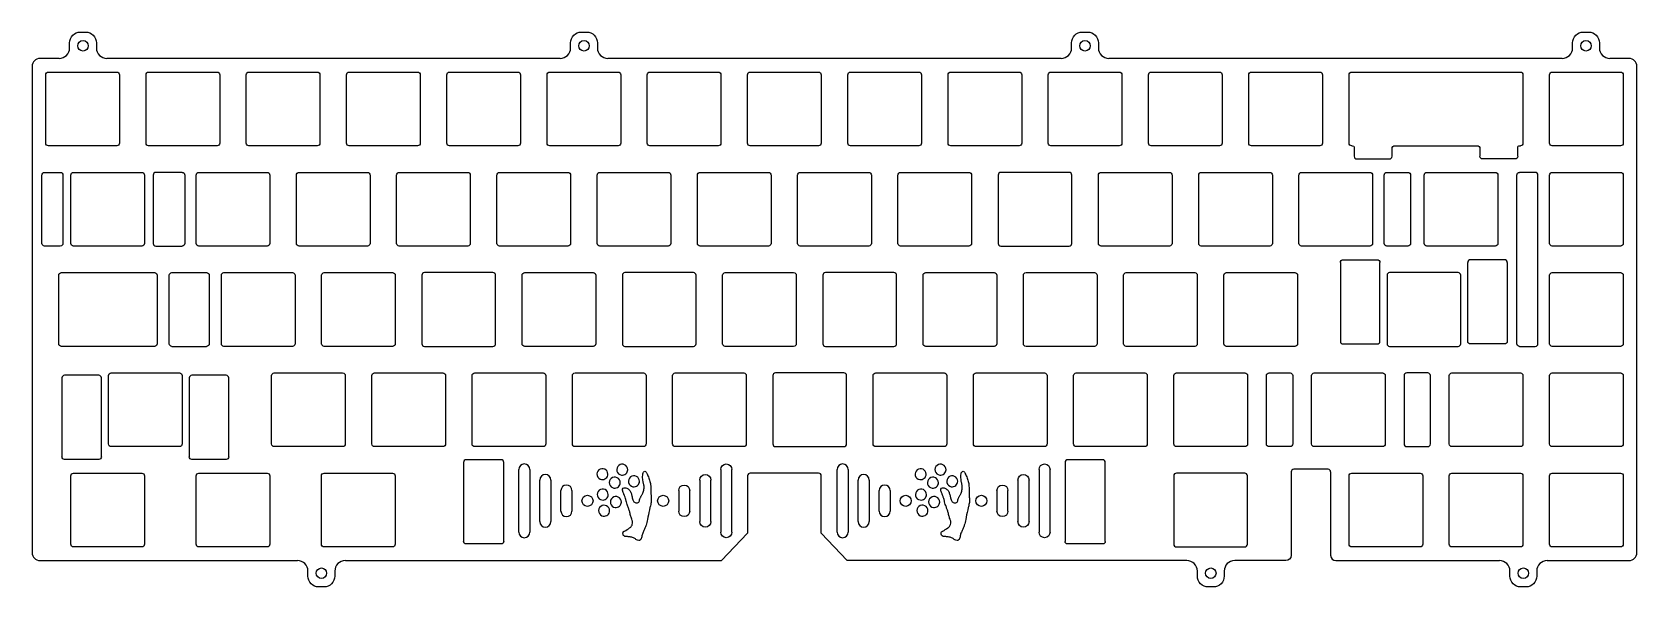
# Model space of a CAD drawing. Extents: x 698 to 1002, y -203 to -97.
import ezdxf

# ---------------------------------------------------------------- set-up
doc = ezdxf.new("R2010")
doc.units = 0
doc.header["$MEASUREMENT"] = 0
doc.layers.get('0').update_dxf_attribs({"linetype": 'CONTINUOUS'})

msp = doc.modelspace()

# ---------------------------------------------------------------- linework, layer by layer
for points in [[(704.65, -99.35, -0.414241), (706.7, -97.3)], [(707.7, -97.3, -0.414241), (709.75, -99.35)], [(799.85, -99.35, -0.414217), (801.9, -97.3)], [(802.9, -97.3, -0.414212), (804.95, -99.35)], [(895.05, -99.35, -0.414212), (897.1, -97.3)], [(898.1, -97.3, -0.414203), (900.15, -99.35)], [(990.25, -99.35, -0.414241), (992.3, -97.3)], [(993.3, -97.3, -0.414241), (995.35, -99.35)], [(702.65, -102.3, 0.4142), (704.65, -100.3)], [(709.75, -100.3, 0.4142), (711.75, -102.3)], [(797.85, -102.3, 0.4142), (799.85, -100.3)], [(804.95, -100.3, 0.4142), (806.95, -102.3)], [(893.05, -102.3, 0.4142), (895.05, -100.3)], [(900.15, -100.3, 0.4142), (902.15, -102.3)], [(988.25, -102.3, 0.4142), (990.25, -100.3)], [(995.35, -100.3, 0.4142), (997.35, -102.3)], [(699.02, -102.3, 0.41422), (697.53, -103.8)], [(1002.47, -103.8, 0.41422), (1000.97, -102.3)], [(700.12, -105.4, -0.414261), (700.62, -104.9)], [(713.62, -104.9, -0.414251), (714.12, -105.4)], [(719.17, -105.4, -0.414261), (719.67, -104.9)], [(732.67, -104.9, -0.414251), (733.17, -105.4)], [(738.22, -105.4, -0.414261), (738.72, -104.9)], [(751.72, -104.9, -0.414251), (752.22, -105.4)], [(757.28, -105.4, -0.414261), (757.78, -104.9)], [(770.78, -104.9, -0.414251), (771.28, -105.4)], [(776.33, -105.4, -0.414301), (776.83, -104.9)], [(789.83, -104.9, -0.414251), (790.33, -105.4)], [(795.38, -105.4, -0.414261), (795.88, -104.9)], [(808.88, -104.9, -0.414251), (809.38, -105.4)], [(814.42, -105.4, -0.414261), (814.92, -104.9)], [(827.92, -104.9, -0.414251), (828.42, -105.4)], [(833.47, -105.4, -0.414261), (833.97, -104.9)], [(846.97, -104.9, -0.414251), (847.47, -105.4)], [(852.53, -105.4, -0.414261), (853.03, -104.9)], [(866.03, -104.9, -0.414251), (866.53, -105.4)], [(871.58, -105.4, -0.414261), (872.08, -104.9)], [(885.08, -104.9, -0.414251), (885.58, -105.4)], [(890.62, -105.4, -0.414261), (891.12, -104.9)], [(904.12, -104.9, -0.414251), (904.62, -105.4)], [(909.67, -105.4, -0.414261), (910.17, -104.9)], [(923.17, -104.9, -0.414251), (923.67, -105.4)], [(928.72, -105.4, -0.414261), (929.22, -104.9)], [(942.22, -104.9, -0.414251), (942.72, -105.4)], [(947.78, -105.4, -0.414261), (948.28, -104.9)], [(980.33, -104.9, -0.414251), (980.83, -105.4)], [(985.88, -105.4, -0.414261), (986.38, -104.9)], [(999.38, -104.9, -0.414251), (999.88, -105.4)], [(700.62, -118.9, -0.414149), (700.12, -118.4)], [(714.12, -118.4, -0.414261), (713.62, -118.9)], [(719.67, -118.9, -0.414149), (719.17, -118.4)], [(733.17, -118.4, -0.414261), (732.67, -118.9)], [(738.72, -118.9, -0.414159), (738.22, -118.4)], [(752.22, -118.4, -0.414261), (751.72, -118.9)], [(757.78, -118.9, -0.414149), (757.28, -118.4)], [(771.28, -118.4, -0.414261), (770.78, -118.9)], [(776.83, -118.9, -0.414149), (776.33, -118.4)], [(790.33, -118.4, -0.414261), (789.83, -118.9)], [(795.88, -118.9, -0.414149), (795.38, -118.4)], [(809.38, -118.4, -0.414261), (808.88, -118.9)], [(814.92, -118.9, -0.414149), (814.42, -118.4)], [(828.42, -118.4, -0.414261), (827.92, -118.9)], [(833.97, -118.9, -0.414149), (833.47, -118.4)], [(847.47, -118.4, -0.414261), (846.97, -118.9)], [(853.03, -118.9, -0.414149), (852.53, -118.4)], [(866.53, -118.4, -0.414261), (866.03, -118.9)], [(872.08, -118.9, -0.414149), (871.58, -118.4)], [(885.58, -118.4, -0.414261), (885.08, -118.9)], [(891.12, -118.9, -0.414149), (890.62, -118.4)], [(904.62, -118.4, -0.414261), (904.12, -118.9)], [(910.17, -118.9, -0.414149), (909.67, -118.4)], [(923.67, -118.4, -0.414261), (923.17, -118.9)], [(929.22, -118.9, -0.414159), (928.72, -118.4)], [(942.72, -118.4, -0.414261), (942.22, -118.9)], [(948.28, -118.9, -0.414149), (947.78, -118.4)], [(948.45, -118.9, -0.414207), (948.75, -119.2)], [(955.95, -119.4, -0.414261), (956.45, -118.9)], [(972.15, -118.9, -0.414276), (972.65, -119.4)], [(979.85, -119.2, -0.414251), (980.15, -118.9)], [(980.83, -118.4, -0.414261), (980.33, -118.9)], [(986.38, -118.9, -0.414149), (985.88, -118.4)], [(999.88, -118.4, -0.414261), (999.38, -118.9)], [(948.75, -120.9, 0.414261), (949.25, -121.4)], [(955.45, -121.4, 0.414261), (955.95, -120.9)], [(973.15, -121.4, -0.414149), (972.65, -120.9)], [(979.85, -120.9, -0.414261), (979.35, -121.4)], [(699.39, -124.45, -0.414261), (699.89, -123.95)], [(702.89, -123.95, -0.414251), (703.39, -124.45)], [(704.89, -124.45, -0.414261), (705.39, -123.95)], [(718.39, -123.95, -0.414261), (718.89, -124.45)], [(721.04, -123.95, 0.414261), (720.54, -124.45)], [(726.04, -123.95, -0.414261), (726.54, -124.45)], [(728.7, -124.45, -0.414261), (729.2, -123.95)], [(742.2, -123.95, -0.414261), (742.7, -124.45)], [(747.75, -124.45, -0.414261), (748.25, -123.95)], [(761.25, -123.95, -0.414261), (761.75, -124.45)], [(766.8, -124.45, -0.414261), (767.3, -123.95)], [(780.3, -123.95, -0.414261), (780.8, -124.45)], [(785.85, -124.45, -0.414261), (786.35, -123.95)], [(799.35, -123.95, -0.414261), (799.85, -124.45)], [(804.9, -124.45, -0.414261), (805.4, -123.95)], [(818.4, -123.95, -0.414261), (818.9, -124.45)], [(823.95, -124.45, -0.414261), (824.45, -123.95)], [(837.45, -123.95, -0.414261), (837.95, -124.45)], [(843, -124.45, -0.414261), (843.5, -123.95)], [(856.5, -123.95, -0.414261), (857, -124.45)], [(862.05, -124.45, -0.414261), (862.55, -123.95)], [(875.55, -123.95, -0.414251), (876.05, -124.45)], [(881.6, -123.95, 0.414251), (881.1, -124.45)], [(895.1, -124.45, 0.414261), (894.6, -123.95)], [(900.15, -124.45, -0.414261), (900.65, -123.95)], [(913.65, -123.95, -0.414251), (914.15, -124.45)], [(919.2, -124.45, -0.414261), (919.7, -123.95)], [(932.7, -123.95, -0.414251), (933.2, -124.45)], [(938.25, -124.45, -0.414261), (938.75, -123.95)], [(951.75, -123.95, -0.414251), (952.25, -124.45)], [(954.46, -124.45, -0.414261), (954.96, -123.95)], [(958.96, -123.95, -0.414251), (959.46, -124.45)], [(962.06, -124.45, -0.414261), (962.56, -123.95)], [(975.56, -123.95, -0.414251), (976.06, -124.45)], [(979.67, -124.45, -0.414261), (980.17, -123.95)], [(983.67, -124.45, 0.414261), (983.17, -123.95)], [(985.88, -124.45, -0.414261), (986.38, -123.95)], [(999.38, -123.95, -0.414251), (999.88, -124.45)], [(699.89, -137.95, -0.414246), (699.39, -137.45)], [(703.39, -137.45, -0.414246), (702.89, -137.95)], [(705.39, -137.95, -0.414246), (704.89, -137.45)], [(718.89, -137.45, -0.414246), (718.39, -137.95)], [(720.54, -137.45, 0.414246), (721.04, -137.95)], [(726.54, -137.45, -0.414246), (726.04, -137.95)], [(729.2, -137.95, -0.414246), (728.7, -137.45)], [(742.7, -137.45, -0.414246), (742.2, -137.95)], [(748.25, -137.95, -0.414246), (747.75, -137.45)], [(761.75, -137.45, -0.414246), (761.25, -137.95)], [(767.3, -137.95, -0.414246), (766.8, -137.45)], [(780.8, -137.45, -0.414246), (780.3, -137.95)], [(786.35, -137.95, -0.414246), (785.85, -137.45)], [(799.85, -137.45, -0.414246), (799.35, -137.95)], [(805.4, -137.95, -0.414246), (804.9, -137.45)], [(818.9, -137.45, -0.414246), (818.4, -137.95)], [(824.45, -137.95, -0.414246), (823.95, -137.45)], [(837.95, -137.45, -0.414246), (837.45, -137.95)], [(843.5, -137.95, -0.414246), (843, -137.45)], [(857, -137.45, -0.414246), (856.5, -137.95)], [(862.55, -137.95, -0.414246), (862.05, -137.45)], [(876.05, -137.45, -0.414246), (875.55, -137.95)], [(881.1, -137.45, 0.414246), (881.6, -137.95)], [(894.6, -137.95, 0.414246), (895.1, -137.45)], [(900.65, -137.95, -0.414149), (900.15, -137.45)], [(914.15, -137.45, -0.414246), (913.65, -137.95)], [(919.7, -137.95, -0.414149), (919.2, -137.45)], [(933.2, -137.45, -0.414246), (932.7, -137.95)], [(938.75, -137.95, -0.414149), (938.25, -137.45)], [(952.25, -137.45, -0.414246), (951.75, -137.95)], [(954.96, -137.95, -0.414149), (954.46, -137.45)], [(959.46, -137.45, -0.414246), (958.96, -137.95)], [(962.56, -137.95, -0.414149), (962.06, -137.45)], [(976.06, -137.45, -0.414246), (975.56, -137.95)], [(986.38, -137.95, -0.414149), (985.88, -137.45)], [(999.88, -137.45, -0.414246), (999.38, -137.95)], [(702.59, -143.5, -0.414246), (703.09, -143)], [(720.79, -143, -0.414246), (721.29, -143.5)], [(723.59, -143.5, -0.414246), (724.09, -143)], [(730.69, -143, -0.414246), (731.19, -143.5)], [(733.49, -143.5, -0.414246), (733.99, -143)], [(746.99, -143, -0.414246), (747.49, -143.5)], [(752.54, -143.5, -0.414246), (753.04, -143)], [(766.04, -143, -0.414246), (766.54, -143.5)], [(772.09, -143, 0.414246), (771.59, -143.5)], [(785.59, -143.5, 0.414246), (785.09, -143)], [(790.64, -143.5, -0.414246), (791.14, -143)], [(804.14, -143, -0.414246), (804.64, -143.5)], [(810.19, -143, 0.414246), (809.69, -143.5)], [(823.69, -143.5, 0.414246), (823.19, -143)], [(828.74, -143.5, -0.414246), (829.24, -143)], [(842.24, -143, -0.414246), (842.74, -143.5)], [(848.29, -143, 0.414246), (847.79, -143.5)], [(861.79, -143.5, 0.414246), (861.29, -143)], [(866.84, -143.5, -0.414246), (867.34, -143)], [(880.34, -143, -0.414246), (880.84, -143.5)], [(885.89, -143.5, -0.414246), (886.39, -143)], [(899.39, -143, -0.414246), (899.89, -143.5)], [(904.94, -143.5, -0.414246), (905.44, -143)], [(918.44, -143, -0.414246), (918.94, -143.5)], [(923.99, -143.5, -0.414246), (924.49, -143)], [(937.49, -143, -0.414246), (937.99, -143.5)], [(946.14, -141.05, -0.414246), (946.64, -140.55)], [(953.14, -140.55, -0.414246), (953.64, -141.05)], [(955.49, -143, 0.414246), (954.99, -143.5)], [(968.99, -143.5, 0.414246), (968.49, -143)], [(970.84, -140.55, 0.414246), (970.34, -141.05)], [(977.84, -141.05, 0.414246), (977.34, -140.55)], [(985.88, -143.5, -0.414246), (986.38, -143)], [(999.38, -143, -0.414251), (999.88, -143.5)], [(703.09, -157, -0.414246), (702.59, -156.5)], [(721.29, -156.5, -0.414246), (720.79, -157)], [(724.09, -157, -0.414246), (723.59, -156.5)], [(731.19, -156.5, -0.414246), (730.69, -157)], [(733.99, -157, -0.414246), (733.49, -156.5)], [(747.49, -156.5, -0.414246), (746.99, -157)], [(753.04, -157, -0.414246), (752.54, -156.5)], [(766.54, -156.5, -0.414246), (766.04, -157)], [(771.59, -156.5, 0.414246), (772.09, -157)], [(785.09, -157, 0.414246), (785.59, -156.5)], [(791.14, -157, -0.414246), (790.64, -156.5)], [(804.64, -156.5, -0.414246), (804.14, -157)], [(809.69, -156.5, 0.414246), (810.19, -157)], [(823.19, -157, 0.414246), (823.69, -156.5)], [(829.24, -157, -0.414246), (828.74, -156.5)], [(842.74, -156.5, -0.414246), (842.24, -157)], [(847.79, -156.5, 0.414246), (848.29, -157)], [(861.29, -157, 0.414246), (861.79, -156.5)], [(867.34, -157, -0.414246), (866.84, -156.5)], [(880.84, -156.5, -0.414246), (880.34, -157)], [(886.39, -157, -0.414246), (885.89, -156.5)], [(899.89, -156.5, -0.414246), (899.39, -157)], [(905.44, -157, -0.414246), (904.94, -156.5)], [(918.94, -156.5, -0.414246), (918.44, -157)], [(924.49, -157, -0.414246), (923.99, -156.5)], [(937.99, -156.5, -0.414246), (937.49, -157)], [(946.14, -156.05, 0.414246), (946.64, -156.55)], [(953.14, -156.55, 0.414246), (953.64, -156.05)], [(954.99, -156.5, 0.41424), (955.49, -157)], [(968.49, -157, 0.414246), (968.99, -156.5)], [(970.84, -156.55, -0.414246), (970.34, -156.05)], [(977.84, -156.05, -0.414246), (977.34, -156.55)], [(980.17, -157, -0.414149), (979.67, -156.5)], [(983.17, -157, 0.414149), (983.67, -156.5)], [(986.38, -157, -0.414149), (985.88, -156.5)], [(999.88, -156.5, -0.414246), (999.38, -157)], [(703.69, -162.5, 0.414246), (703.19, -163)], [(710.69, -163, 0.414246), (710.19, -162.5)], [(712.04, -162.55, -0.414159), (712.54, -162.05)], [(725.54, -162.05, -0.414251), (726.04, -162.55)], [(727.89, -162.5, 0.414246), (727.39, -163)], [(734.89, -163, 0.414246), (734.39, -162.5)], [(743.04, -162.55, -0.414246), (743.54, -162.05)], [(756.54, -162.05, -0.414251), (757.04, -162.55)], [(762.09, -162.55, -0.414246), (762.59, -162.05)], [(775.59, -162.05, -0.414251), (776.09, -162.55)], [(781.14, -162.55, -0.414246), (781.64, -162.05)], [(794.64, -162.05, -0.414251), (795.14, -162.55)], [(800.19, -162.55, -0.414246), (800.69, -162.05)], [(813.69, -162.05, -0.414246), (814.19, -162.55)], [(819.24, -162.55, -0.414246), (819.74, -162.05)], [(832.74, -162.05, -0.414246), (833.24, -162.55)], [(838.79, -162.05, 0.414246), (838.29, -162.55)], [(852.29, -162.55, 0.414246), (851.79, -162.05)], [(857.34, -162.55, -0.414246), (857.84, -162.05)], [(870.84, -162.05, -0.414246), (871.34, -162.55)], [(876.39, -162.55, -0.414246), (876.89, -162.05)], [(889.89, -162.05, -0.414246), (890.39, -162.55)], [(895.44, -162.55, -0.414246), (895.94, -162.05)], [(908.94, -162.05, -0.414246), (909.44, -162.55)], [(914.49, -162.55, -0.414246), (914.99, -162.05)], [(927.99, -162.05, -0.414246), (928.49, -162.55)], [(932.07, -162.55, -0.414246), (932.57, -162.05)], [(936.57, -162.05, -0.414246), (937.07, -162.55)], [(940.66, -162.55, -0.414246), (941.16, -162.05)], [(954.16, -162.05, -0.414251), (954.66, -162.55)], [(958.74, -162.05, 0.414246), (958.24, -162.55)], [(963.24, -162.55, 0.414246), (962.74, -162.05)], [(966.83, -162.55, -0.414246), (967.33, -162.05)], [(980.33, -162.05, -0.414251), (980.83, -162.55)], [(985.88, -162.55, -0.414246), (986.38, -162.05)], [(999.38, -162.05, -0.414251), (999.88, -162.55)], [(712.54, -176.05, -0.414174), (712.04, -175.55)], [(726.04, -175.55, -0.414246), (725.54, -176.05)], [(743.54, -176.05, -0.414149), (743.04, -175.55)], [(757.04, -175.55, -0.414246), (756.54, -176.05)], [(762.59, -176.05, -0.414149), (762.09, -175.55)], [(776.09, -175.55, -0.414246), (775.59, -176.05)], [(781.64, -176.05, -0.414149), (781.14, -175.55)], [(795.14, -175.55, -0.414246), (794.64, -176.05)], [(800.69, -176.05, -0.414246), (800.19, -175.55)], [(814.19, -175.55, -0.414246), (813.69, -176.05)], [(819.74, -176.05, -0.414246), (819.24, -175.55)], [(833.24, -175.55, -0.414246), (832.74, -176.05)], [(838.29, -175.55, 0.414246), (838.79, -176.05)], [(851.79, -176.05, 0.414246), (852.29, -175.55)], [(857.84, -176.05, -0.414246), (857.34, -175.55)], [(871.34, -175.55, -0.414246), (870.84, -176.05)], [(876.89, -176.05, -0.414246), (876.39, -175.55)], [(890.39, -175.55, -0.414246), (889.89, -176.05)], [(895.94, -176.05, -0.414246), (895.44, -175.55)], [(909.44, -175.55, -0.414246), (908.94, -176.05)], [(914.99, -176.05, -0.414246), (914.49, -175.55)], [(928.49, -175.55, -0.414159), (927.99, -176.05)], [(932.57, -176.05, -0.414149), (932.07, -175.55)], [(937.07, -175.55, -0.414246), (936.57, -176.05)], [(941.16, -176.05, -0.414174), (940.66, -175.55)], [(954.66, -175.55, -0.414246), (954.16, -176.05)], [(958.24, -175.55, 0.414246), (958.74, -176.05)], [(962.74, -176.05, 0.414149), (963.24, -175.55)], [(967.33, -176.05, -0.414149), (966.83, -175.55)], [(980.83, -175.55, -0.414246), (980.33, -176.05)], [(986.38, -176.05, -0.414149), (985.88, -175.55)], [(999.88, -175.55, -0.414246), (999.38, -176.05)], [(703.69, -178.5, -0.414246), (703.19, -178)], [(710.69, -178, -0.414246), (710.19, -178.5)], [(727.89, -178.5, -0.414246), (727.39, -178)], [(734.89, -178, -0.414246), (734.39, -178.5)], [(780.01, -178.55, 0.414251), (779.51, -179.05)], [(787.16, -179.05, 0.414246), (786.66, -178.55)], [(792.11, -180.4, 1), (790.01, -180.4)], [(809.02, -179.61, 0.665483), (809.52, -181.46)], [(810.72, -180.43, 0.621383), (809.02, -179.61)], [(828.39, -180.4, -1), (830.49, -180.4)], [(852.59, -180.4, 1), (850.49, -180.4)], [(869.5, -179.61, 0.665431), (869.99, -181.46)], [(871.19, -180.43, 0.621383), (869.5, -179.61)], [(888.86, -180.4, -1), (890.96, -180.4)], [(894.31, -178.55, 0.414251), (893.81, -179.05)], [(901.46, -179.05, 0.414246), (900.96, -178.55)], [(704.89, -181.6, -0.414246), (705.39, -181.1)], [(718.39, -181.1, -0.414251), (718.89, -181.6)], [(728.7, -181.6, -0.414246), (729.2, -181.1)], [(742.2, -181.1, -0.414251), (742.7, -181.6)], [(752.51, -181.6, -0.414246), (753.01, -181.1)], [(766.01, -181.1, -0.414251), (766.51, -181.6)], [(796.11, -182.4, 1), (794.01, -182.4)], [(805.24, -180.46, 0.665507), (805.74, -182.31)], [(806.94, -181.28, 0.621389), (805.24, -180.46)], [(805.74, -182.31, 0.456509), (806.94, -181.28)], [(807.59, -182.08, 0.665552), (808.09, -183.93)], [(809.29, -182.9, 0.621421), (807.59, -182.08)], [(808.09, -183.93, 0.45652), (809.29, -182.9)], [(809.52, -181.46, 0.456558), (810.72, -180.43)], [(810.09, -192.1, 0.033255), (811.06, -191.51, 0.094774), (811.45, -191.1, 0.063399), (811.58, -190.83, 0.118766), (811.63, -190.3, 0.048644), (811.57, -190.07, 0.00666), (811.4, -189.63, -0.020266), (811.29, -189.32, -0.013764), (811.2, -188.95, 0.002675), (811.12, -188.59, 0.024211), (810.94, -188, 0.002337), (810.73, -187.43, -0.011224), (810.58, -187.02, -0.016704), (810.45, -186.55, -0.002299), (810.4, -186.34, 0.002872), (810.35, -186.12, 0.021034), (810.21, -185.65, 0.014031), (810.11, -185.39, 0.004052), (810.04, -185.21, -0.002095), (809.96, -185.03, -0.031303), (809.75, -184.45, -0.008349), (809.73, -184.36, -0.559), (810.23, -183.86, -0.073655), (810.77, -184.08, -0.055505), (811.01, -184.27, -0.079557), (811.19, -184.51, -0.024111), (811.29, -184.71, -0.040646), (811.48, -185.34, -0.003996), (811.53, -185.55, 0.004603), (811.57, -185.76, 0.02874), (811.7, -186.19, 0.04172), (811.8, -186.43, 0.238769), (812.23, -186.72, 0.058357), (812.56, -186.72, 0.163761), (812.81, -186.6, 0.174644), (812.93, -186.34, -0.066204), (813.02, -185.96, -0.028044), (813.13, -185.73, -0.009727), (813.23, -185.55, 0.001215), (813.34, -185.36, 0.032362), (813.57, -184.87, 0.054983), (813.78, -184.12, 0.080493), (813.78, -183.35, 0.015278), (813.73, -183.1, 0.001683), (813.67, -182.88, -0.007997), (813.62, -182.67, -0.030292), (813.56, -182.21, -0.015673), (813.54, -181.74, -0.041831), (813.58, -181.2, -0.123588), (813.7, -180.9, -0.193311), (813.96, -180.74, -0.25551), (814.16, -180.82, -0.071795), (814.29, -181.01, -0.010405), (814.39, -181.22, 0.001797), (814.56, -181.62, -0.013016), (814.73, -182.02, -0.025137), (814.99, -182.86, -0.048016), (815.06, -183.27, -0.008787), (815.08, -183.81, 0.002928), (815.1, -184.36, 0.001134), (815.13, -185, -0.009269), (815.15, -185.65, 0.004109), (815.15, -186.03, 0.008221), (815.17, -186.42, -0.056521), (815.16, -186.66, -0.021035), (814.98, -187.49, 0.007836), (814.83, -188.08, 0.009477), (814.45, -189.91, -0.006603), (814.34, -190.44, -0.031337), (814.2, -190.97, -0.004878), (813.98, -191.57, -0.035151), (813.72, -192.15, 0.029395), (813.56, -192.48, 0.039969), (813.45, -192.83, 0.014927), (813.38, -193.18, -0.042185), (813.29, -193.53, -0.139841), (813.11, -193.79, -0.183698), (812.8, -193.89, -0.149911), (812.38, -193.75, 0.03886), (811.93, -193.46, 0.071247), (811.31, -193.24, 0.023592), (810.66, -193.14, 0.030737), (810.33, -193.12, -0.170614), (810.01, -193.02, -0.107281), (809.87, -192.85, -0.109347), (809.79, -192.53, -0.091901), (809.82, -192.35, -0.158165), (809.92, -192.2, -0.014357), (810, -192.15, -0.018594), (810.09, -192.1)], [(811.25, -181.82, 0.65394), (811.71, -183.66)], [(812.95, -182.64, 0.621406), (811.25, -181.82)], [(811.71, -183.66, 0.466058), (812.95, -182.64)], [(824.39, -182.4, -1), (826.49, -182.4)], [(833.99, -181.1, 0.414246), (833.49, -181.6)], [(847.49, -181.6, 0.414246), (846.99, -181.1)], [(856.59, -182.4, 1), (854.49, -182.4)], [(865.72, -180.46, 0.665569), (866.22, -182.31)], [(867.42, -181.28, 0.621389), (865.72, -180.46)], [(866.22, -182.31, 0.456585), (867.42, -181.28)], [(868.07, -182.08, 0.665472), (868.56, -183.93)], [(869.76, -182.9, 0.621449), (868.07, -182.08)], [(868.56, -183.93, 0.456483), (869.76, -182.9)], [(869.99, -181.46, 0.456507), (871.19, -180.43)], [(870.56, -192.1, 0.033311), (871.54, -191.51, 0.094618), (871.93, -191.1, 0.063399), (872.06, -190.83, 0.118766), (872.11, -190.3, 0.048644), (872.05, -190.07, 0.006902), (871.88, -189.63, -0.020266), (871.77, -189.32, -0.013765), (871.68, -188.95, 0.002991), (871.59, -188.59, 0.024034), (871.41, -188, 0.002559), (871.2, -187.43, -0.011488), (871.06, -187.02, -0.016462), (870.93, -186.55, -0.002843), (870.88, -186.34, 0.003416), (870.83, -186.12, 0.02127), (870.68, -185.65, 0.013606), (870.59, -185.39, 0.004052), (870.51, -185.21, -0.001561), (870.43, -185.03, -0.031303), (870.23, -184.45, -0.008349), (870.21, -184.36, -0.558878), (870.71, -183.86, -0.073735), (871.24, -184.08, -0.055505), (871.48, -184.27, -0.079238), (871.67, -184.51, -0.024111), (871.76, -184.71, -0.040825), (871.96, -185.34, -0.003418), (872, -185.55, 0.005153), (872.05, -185.76, 0.029), (872.18, -186.19, 0.041753), (872.28, -186.43, 0.238912), (872.71, -186.72, 0.058356), (873.04, -186.72, 0.163761), (873.28, -186.6, 0.174332), (873.41, -186.34, -0.066194), (873.5, -185.96, -0.028049), (873.6, -185.73, -0.009727), (873.71, -185.55, 0.000586), (873.82, -185.36, 0.032565), (874.05, -184.87, 0.055134), (874.26, -184.12, 0.08065), (874.25, -183.35, 0.015278), (874.2, -183.1, 0.001115), (874.15, -182.88, -0.008536), (874.1, -182.67, -0.030292), (874.04, -182.21, -0.015413), (874.02, -181.74, -0.042058), (874.05, -181.2, -0.123588), (874.18, -180.9, -0.193101), (874.44, -180.74, -0.25551), (874.64, -180.82, -0.071352), (874.77, -181.01, -0.009924), (874.86, -181.22, 0.001797), (875.04, -181.62, -0.012731), (875.2, -182.02, -0.025271), (875.47, -182.86, -0.048019), (875.53, -183.27, -0.008787), (875.56, -183.81, 0.002928), (875.58, -184.36, 0.001324), (875.61, -185, -0.009457), (875.62, -185.65, 0.003799), (875.63, -186.03, 0.008236), (875.65, -186.42, -0.056698), (875.63, -186.66, -0.021148), (875.45, -187.49, 0.007823), (875.31, -188.08, 0.009427), (874.93, -189.91, -0.006603), (874.82, -190.44, -0.031337), (874.67, -190.97, -0.005073), (874.46, -191.57, -0.035035), (874.19, -192.15, 0.028004), (874.03, -192.48, 0.040229), (873.93, -192.83, 0.014593), (873.86, -193.18, -0.042517), (873.77, -193.53, -0.140151), (873.58, -193.79, -0.183816), (873.28, -193.89, -0.14958), (872.86, -193.75, 0.03845), (872.4, -193.46, 0.071266), (871.79, -193.24, 0.023592), (871.14, -193.14, 0.030737), (870.81, -193.12, -0.170614), (870.49, -193.02, -0.10771), (870.35, -192.85, -0.109347), (870.27, -192.53, -0.091238), (870.29, -192.35, -0.158704), (870.4, -192.2, -0.014357), (870.48, -192.15, -0.018594), (870.56, -192.1)], [(871.73, -181.82, 0.654008), (872.19, -183.66)], [(873.42, -182.64, 0.621406), (871.73, -181.82)], [(872.19, -183.66, 0.46602), (873.42, -182.64)], [(884.86, -182.4, -1), (886.96, -182.4)], [(914.96, -181.1, 0.414246), (914.46, -181.6)], [(928.46, -181.6, 0.414246), (927.96, -181.1)], [(937.28, -180.35, 0.414246), (936.78, -180.85)], [(944.28, -180.85, 0.414246), (943.78, -180.35)], [(947.78, -181.6, -0.414246), (948.28, -181.1)], [(961.28, -181.1, -0.414276), (961.77, -181.6)], [(966.83, -181.6, -0.414246), (967.33, -181.1)], [(980.33, -181.1, -0.414251), (980.83, -181.6)], [(985.88, -181.6, -0.414246), (986.38, -181.1)], [(999.38, -181.1, -0.414251), (999.88, -181.6)], [(800.11, -184.4, 1), (798.01, -184.4)], [(805.31, -184.34, 0.665507), (805.8, -186.19)], [(807, -185.16, 0.621389), (805.31, -184.34)], [(805.8, -186.19, 0.456547), (807, -185.16)], [(807.81, -185.76, 0.665472), (808.31, -187.61)], [(809.51, -186.58, 0.621422), (807.81, -185.76)], [(820.39, -184.4, -1), (822.49, -184.4)], [(860.59, -184.4, 1), (858.49, -184.4)], [(865.78, -184.34, 0.665493), (866.28, -186.19)], [(867.48, -185.16, 0.621389), (865.78, -184.34)], [(866.28, -186.19, 0.456587), (867.48, -185.16)], [(868.29, -185.76, 0.665534), (868.79, -187.61)], [(869.99, -186.58, 0.621394), (868.29, -185.76)], [(880.86, -184.4, -1), (882.96, -184.4)], [(798.01, -188.3, 0.999971), (800.11, -188.3)], [(805.58, -187.41, 0.665569), (806.07, -189.26)], [(807.27, -188.23, 0.621383), (805.58, -187.41)], [(806.07, -189.26, 0.45655), (807.27, -188.23)], [(808.31, -187.61, 0.456547), (809.51, -186.58)], [(822.49, -188.3, -0.999971), (820.39, -188.3)], [(858.49, -188.3, 0.999971), (860.59, -188.3)], [(866.05, -187.41, 0.665546), (866.55, -189.26)], [(867.75, -188.23, 0.621383), (866.05, -187.41)], [(866.55, -189.26, 0.456613), (867.75, -188.23)], [(868.79, -187.61, 0.456584), (869.99, -186.58)], [(882.96, -188.3, -0.999971), (880.86, -188.3)], [(794.01, -190.3, 0.999971), (796.11, -190.3)], [(826.49, -190.3, -0.999971), (824.39, -190.3)], [(854.49, -190.3, 0.999971), (856.59, -190.3)], [(886.96, -190.3, -0.999971), (884.86, -190.3)], [(705.39, -195.1, -0.414149), (704.89, -194.6)], [(718.89, -194.6, -0.414246), (718.39, -195.1)], [(729.2, -195.1, -0.414149), (728.7, -194.6)], [(742.7, -194.6, -0.414246), (742.2, -195.1)], [(753.01, -195.1, -0.414149), (752.51, -194.6)], [(766.51, -194.6, -0.414246), (766.01, -195.1)], [(780.01, -194.55, -0.414149), (779.51, -194.05)], [(787.16, -194.05, -0.414246), (786.66, -194.55)], [(790.01, -192.3, 0.999971), (792.11, -192.3)], [(830.49, -192.3, -0.999971), (828.39, -192.3)], [(850.49, -192.3, 0.999971), (852.59, -192.3)], [(890.96, -192.3, -0.999971), (888.86, -192.3)], [(894.31, -194.55, -0.414149), (893.81, -194.05)], [(901.46, -194.05, -0.414246), (900.96, -194.55)], [(914.46, -194.6, 0.414246), (914.96, -195.1)], [(927.96, -195.1, 0.414246), (928.46, -194.6)], [(948.28, -195.1, -0.414149), (947.78, -194.6)], [(961.77, -194.6, -0.414246), (961.28, -195.1)], [(967.33, -195.1, -0.414149), (966.83, -194.6)], [(980.83, -194.6, -0.414246), (980.33, -195.1)], [(986.38, -195.1, -0.414149), (985.88, -194.6)], [(999.88, -194.6, -0.414246), (999.38, -195.1)], [(697.53, -196.2, 0.414213), (699.02, -197.7)], [(749.95, -199.7, 0.4142), (747.95, -197.7)], [(757.05, -197.7, 0.414194), (755.05, -199.7)], [(918.95, -199.7, 0.4142), (916.95, -197.7)], [(926.05, -197.7, 0.414194), (924.05, -199.7)], [(936.78, -196.7, -0.4142), (935.78, -197.7)], [(944.28, -196.7, 0.4142), (945.28, -197.7)], [(978.35, -199.7, 0.4142), (976.35, -197.7)], [(985.45, -197.7, 0.414194), (983.45, -199.7)], [(1000.97, -197.7, 0.414215), (1002.47, -196.2)], [(752, -202.7, -0.414214), (749.95, -200.65)], [(755.05, -200.65, -0.414208), (753, -202.7)], [(921, -202.7, -0.414214), (918.95, -200.65)], [(924.05, -200.65, -0.414208), (922, -202.7)], [(980.4, -202.7, -0.414208), (978.35, -200.65)], [(983.45, -200.65, -0.414217), (981.4, -202.7)]]:
    msp.add_lwpolyline(points, format="xyb")
for points in [[(706.7, -97.3), (707.7, -97.3)], [(801.9, -97.3), (802.9, -97.3)], [(897.1, -97.3), (898.1, -97.3)], [(992.3, -97.3), (993.3, -97.3)], [(704.65, -100.3), (704.65, -99.35)], [(709.75, -99.35), (709.75, -100.3)], [(799.85, -100.3), (799.85, -99.35)], [(804.95, -99.35), (804.95, -100.3)], [(895.05, -100.3), (895.05, -99.35)], [(900.15, -99.35), (900.15, -100.3)], [(990.25, -100.3), (990.25, -99.35)], [(995.35, -99.35), (995.35, -100.3)], [(702.65, -102.3), (699.02, -102.3)], [(797.85, -102.3), (711.75, -102.3)], [(893.05, -102.3), (806.95, -102.3)], [(988.25, -102.3), (902.15, -102.3)], [(1000.97, -102.3), (997.35, -102.3)], [(697.53, -103.8), (697.53, -196.2)], [(700.12, -118.4), (700.12, -105.4)], [(700.62, -104.9), (713.62, -104.9)], [(714.12, -105.4), (714.12, -118.4)], [(719.17, -118.4), (719.17, -105.4)], [(719.67, -104.9), (732.67, -104.9)], [(733.17, -105.4), (733.17, -118.4)], [(738.22, -118.4), (738.22, -105.4)], [(738.72, -104.9), (751.72, -104.9)], [(752.22, -105.4), (752.22, -118.4)], [(757.28, -118.4), (757.28, -105.4)], [(757.78, -104.9), (770.78, -104.9)], [(771.28, -105.4), (771.28, -118.4)], [(776.33, -118.4), (776.33, -105.4)], [(776.83, -104.9), (789.83, -104.9)], [(790.33, -105.4), (790.33, -118.4)], [(795.38, -118.4), (795.38, -105.4)], [(795.88, -104.9), (808.88, -104.9)], [(809.38, -105.4), (809.38, -118.4)], [(814.42, -118.4), (814.42, -105.4)], [(814.92, -104.9), (827.92, -104.9)], [(828.42, -105.4), (828.42, -118.4)], [(833.47, -118.4), (833.47, -105.4)], [(833.97, -104.9), (846.97, -104.9)], [(847.47, -105.4), (847.47, -118.4)], [(852.53, -118.4), (852.53, -105.4)], [(853.03, -104.9), (866.03, -104.9)], [(866.53, -105.4), (866.53, -118.4)], [(871.58, -118.4), (871.58, -105.4)], [(872.08, -104.9), (885.08, -104.9)], [(885.58, -105.4), (885.58, -118.4)], [(890.62, -118.4), (890.62, -105.4)], [(891.12, -104.9), (904.12, -104.9)], [(904.62, -105.4), (904.62, -118.4)], [(909.67, -118.4), (909.67, -105.4)], [(910.17, -104.9), (923.17, -104.9)], [(923.67, -105.4), (923.67, -118.4)], [(928.72, -118.4), (928.72, -105.4)], [(929.22, -104.9), (942.22, -104.9)], [(942.72, -105.4), (942.72, -118.4)], [(947.78, -118.4), (947.78, -105.4)], [(948.28, -104.9), (980.33, -104.9)], [(980.83, -105.4), (980.83, -118.4)], [(985.88, -118.4), (985.88, -105.4)], [(986.38, -104.9), (999.38, -104.9)], [(999.88, -105.4), (999.88, -118.4)], [(1002.47, -196.2), (1002.47, -103.8)], [(713.62, -118.9), (700.62, -118.9)], [(732.67, -118.9), (719.67, -118.9)], [(751.72, -118.9), (738.72, -118.9)], [(770.78, -118.9), (757.78, -118.9)], [(789.83, -118.9), (776.83, -118.9)], [(808.88, -118.9), (795.88, -118.9)], [(827.92, -118.9), (814.92, -118.9)], [(846.97, -118.9), (833.97, -118.9)], [(866.03, -118.9), (853.03, -118.9)], [(885.08, -118.9), (872.08, -118.9)], [(904.12, -118.9), (891.12, -118.9)], [(923.17, -118.9), (910.17, -118.9)], [(942.22, -118.9), (929.22, -118.9)], [(948.28, -118.9), (948.45, -118.9)], [(956.45, -118.9), (972.15, -118.9)], [(980.15, -118.9), (980.33, -118.9)], [(999.38, -118.9), (986.38, -118.9)], [(948.75, -119.2), (948.75, -120.9)], [(949.25, -121.4), (955.45, -121.4)], [(955.95, -120.9), (955.95, -119.4)], [(972.65, -119.4), (972.65, -120.9)], [(979.35, -121.4), (973.15, -121.4)], [(979.85, -120.9), (979.85, -119.2)], [(699.39, -137.45), (699.39, -124.45)], [(699.89, -123.95), (702.89, -123.95)], [(703.39, -124.45), (703.39, -137.45)], [(704.89, -137.45), (704.89, -124.45)], [(705.39, -123.95), (718.39, -123.95)], [(718.89, -124.45), (718.89, -137.45)], [(720.54, -124.45), (720.54, -137.45)], [(726.04, -123.95), (721.04, -123.95)], [(726.54, -124.45), (726.54, -137.45)], [(728.7, -137.45), (728.7, -124.45)], [(729.2, -123.95), (742.2, -123.95)], [(742.7, -124.45), (742.7, -137.45)], [(747.75, -137.45), (747.75, -124.45)], [(748.25, -123.95), (761.25, -123.95)], [(761.75, -124.45), (761.75, -137.45)], [(766.8, -137.45), (766.8, -124.45)], [(767.3, -123.95), (780.3, -123.95)], [(780.8, -124.45), (780.8, -137.45)], [(785.85, -137.45), (785.85, -124.45)], [(786.35, -123.95), (799.35, -123.95)], [(799.85, -124.45), (799.85, -137.45)], [(804.9, -137.45), (804.9, -124.45)], [(805.4, -123.95), (818.4, -123.95)], [(818.9, -124.45), (818.9, -137.45)], [(823.95, -137.45), (823.95, -124.45)], [(824.45, -123.95), (837.45, -123.95)], [(837.95, -124.45), (837.95, -137.45)], [(843, -137.45), (843, -124.45)], [(843.5, -123.95), (856.5, -123.95)], [(857, -124.45), (857, -137.45)], [(862.05, -137.45), (862.05, -124.45)], [(862.55, -123.95), (875.55, -123.95)], [(876.05, -124.45), (876.05, -137.45)], [(881.1, -124.45), (881.1, -137.45)], [(894.6, -123.95), (881.6, -123.95)], [(895.1, -137.45), (895.1, -124.45)], [(900.15, -137.45), (900.15, -124.45)], [(900.65, -123.95), (913.65, -123.95)], [(914.15, -124.45), (914.15, -137.45)], [(919.2, -137.45), (919.2, -124.45)], [(919.7, -123.95), (932.7, -123.95)], [(933.2, -124.45), (933.2, -137.45)], [(938.25, -137.45), (938.25, -124.45)], [(938.75, -123.95), (951.75, -123.95)], [(952.25, -124.45), (952.25, -137.45)], [(954.46, -137.45), (954.46, -124.45)], [(954.96, -123.95), (958.96, -123.95)], [(959.46, -124.45), (959.46, -137.45)], [(962.06, -137.45), (962.06, -124.45)], [(962.56, -123.95), (975.56, -123.95)], [(976.06, -124.45), (976.06, -137.45)], [(979.67, -156.5), (979.67, -124.45)], [(983.17, -123.95), (980.17, -123.95)], [(983.67, -156.5), (983.67, -124.45)], [(985.88, -137.45), (985.88, -124.45)], [(986.38, -123.95), (999.38, -123.95)], [(999.88, -124.45), (999.88, -137.45)], [(702.89, -137.95), (699.89, -137.95)], [(718.39, -137.95), (705.39, -137.95)], [(721.04, -137.95), (726.04, -137.95)], [(742.2, -137.95), (729.2, -137.95)], [(761.25, -137.95), (748.25, -137.95)], [(780.3, -137.95), (767.3, -137.95)], [(799.35, -137.95), (786.35, -137.95)], [(818.4, -137.95), (805.4, -137.95)], [(837.45, -137.95), (824.45, -137.95)], [(856.5, -137.95), (843.5, -137.95)], [(875.55, -137.95), (862.55, -137.95)], [(881.6, -137.95), (894.6, -137.95)], [(913.65, -137.95), (900.65, -137.95)], [(932.7, -137.95), (919.7, -137.95)], [(951.75, -137.95), (938.75, -137.95)], [(958.96, -137.95), (954.96, -137.95)], [(975.56, -137.95), (962.56, -137.95)], [(999.38, -137.95), (986.38, -137.95)], [(703.09, -143), (720.79, -143)], [(724.09, -143), (730.69, -143)], [(733.99, -143), (746.99, -143)], [(753.04, -143), (766.04, -143)], [(785.09, -143), (772.09, -143)], [(791.14, -143), (804.14, -143)], [(823.19, -143), (810.19, -143)], [(829.24, -143), (842.24, -143)], [(861.29, -143), (848.29, -143)], [(867.34, -143), (880.34, -143)], [(886.39, -143), (899.39, -143)], [(905.44, -143), (918.44, -143)], [(924.49, -143), (937.49, -143)], [(946.14, -141.05), (946.14, -156.05)], [(946.64, -140.55), (953.14, -140.55)], [(953.64, -156.05), (953.64, -141.05)], [(968.49, -143), (955.49, -143)], [(970.34, -156.05), (970.34, -141.05)], [(977.34, -140.55), (970.84, -140.55)], [(977.84, -141.05), (977.84, -156.05)], [(986.38, -143), (999.38, -143)], [(702.59, -156.5), (702.59, -143.5)], [(721.29, -143.5), (721.29, -156.5)], [(723.59, -156.5), (723.59, -143.5)], [(731.19, -143.5), (731.19, -156.5)], [(733.49, -156.5), (733.49, -143.5)], [(747.49, -143.5), (747.49, -156.5)], [(752.54, -156.5), (752.54, -143.5)], [(766.54, -143.5), (766.54, -156.5)], [(771.59, -143.5), (771.59, -156.5)], [(785.59, -156.5), (785.59, -143.5)], [(790.64, -156.5), (790.64, -143.5)], [(804.64, -143.5), (804.64, -156.5)], [(809.69, -143.5), (809.69, -156.5)], [(823.69, -156.5), (823.69, -143.5)], [(828.74, -156.5), (828.74, -143.5)], [(842.74, -143.5), (842.74, -156.5)], [(847.79, -143.5), (847.79, -156.5)], [(861.79, -156.5), (861.79, -143.5)], [(866.84, -156.5), (866.84, -143.5)], [(880.84, -143.5), (880.84, -156.5)], [(885.89, -156.5), (885.89, -143.5)], [(899.89, -143.5), (899.89, -156.5)], [(904.94, -156.5), (904.94, -143.5)], [(918.94, -143.5), (918.94, -156.5)], [(923.99, -156.5), (923.99, -143.5)], [(937.99, -143.5), (937.99, -156.5)], [(954.99, -143.5), (954.99, -156.5)], [(968.99, -156.5), (968.99, -143.5)], [(985.88, -156.5), (985.88, -143.5)], [(999.88, -143.5), (999.88, -156.5)], [(720.79, -157), (703.09, -157)], [(724.09, -157), (730.69, -157)], [(746.99, -157), (733.99, -157)], [(766.04, -157), (753.04, -157)], [(772.09, -157), (785.09, -157)], [(804.14, -157), (791.14, -157)], [(810.19, -157), (823.19, -157)], [(842.24, -157), (829.24, -157)], [(848.29, -157), (861.29, -157)], [(880.34, -157), (867.34, -157)], [(899.39, -157), (886.39, -157)], [(918.44, -157), (905.44, -157)], [(937.49, -157), (924.49, -157)], [(946.64, -156.55), (953.14, -156.55)], [(955.49, -157), (968.49, -157)], [(977.34, -156.55), (970.84, -156.55)], [(980.17, -157), (983.17, -157)], [(999.38, -157), (986.38, -157)], [(703.19, -163), (703.19, -178)], [(710.19, -162.5), (703.69, -162.5)], [(710.69, -178), (710.69, -163)], [(712.04, -175.55), (712.04, -162.55)], [(712.54, -162.05), (725.54, -162.05)], [(726.04, -162.55), (726.04, -175.55)], [(727.39, -163), (727.39, -178)], [(734.39, -162.5), (727.89, -162.5)], [(734.89, -178), (734.89, -163)], [(743.04, -175.55), (743.04, -162.55)], [(743.54, -162.05), (756.54, -162.05)], [(757.04, -162.55), (757.04, -175.55)], [(762.09, -175.55), (762.09, -162.55)], [(762.59, -162.05), (775.59, -162.05)], [(776.09, -162.55), (776.09, -175.55)], [(781.14, -175.55), (781.14, -162.55)], [(781.64, -162.05), (794.64, -162.05)], [(795.14, -162.55), (795.14, -175.55)], [(800.19, -175.55), (800.19, -162.55)], [(800.69, -162.05), (813.69, -162.05)], [(814.19, -162.55), (814.19, -175.55)], [(819.24, -175.55), (819.24, -162.55)], [(819.74, -162.05), (832.74, -162.05)], [(833.24, -162.55), (833.24, -175.55)], [(838.29, -162.55), (838.29, -175.55)], [(851.79, -162.05), (838.79, -162.05)], [(852.29, -175.55), (852.29, -162.55)], [(857.34, -175.55), (857.34, -162.55)], [(857.84, -162.05), (870.84, -162.05)], [(871.34, -162.55), (871.34, -175.55)], [(876.39, -175.55), (876.39, -162.55)], [(876.89, -162.05), (889.89, -162.05)], [(890.39, -162.55), (890.39, -175.55)], [(895.44, -175.55), (895.44, -162.55)], [(895.94, -162.05), (908.94, -162.05)], [(909.44, -162.55), (909.44, -175.55)], [(914.49, -175.55), (914.49, -162.55)], [(914.99, -162.05), (927.99, -162.05)], [(928.49, -162.55), (928.49, -175.55)], [(932.07, -175.55), (932.07, -162.55)], [(932.57, -162.05), (936.57, -162.05)], [(937.07, -162.55), (937.07, -175.55)], [(940.66, -175.55), (940.66, -162.55)], [(941.16, -162.05), (954.16, -162.05)], [(954.66, -162.55), (954.66, -175.55)], [(958.24, -162.55), (958.24, -175.55)], [(962.74, -162.05), (958.74, -162.05)], [(963.24, -175.55), (963.24, -162.55)], [(966.83, -175.55), (966.83, -162.55)], [(967.33, -162.05), (980.33, -162.05)], [(980.83, -162.55), (980.83, -175.55)], [(985.88, -175.55), (985.88, -162.55)], [(986.38, -162.05), (999.38, -162.05)], [(999.88, -162.55), (999.88, -175.55)], [(725.54, -176.05), (712.54, -176.05)], [(756.54, -176.05), (743.54, -176.05)], [(775.59, -176.05), (762.59, -176.05)], [(794.64, -176.05), (781.64, -176.05)], [(813.69, -176.05), (800.69, -176.05)], [(832.74, -176.05), (819.74, -176.05)], [(838.79, -176.05), (851.79, -176.05)], [(870.84, -176.05), (857.84, -176.05)], [(889.89, -176.05), (876.89, -176.05)], [(908.94, -176.05), (895.94, -176.05)], [(927.99, -176.05), (914.99, -176.05)], [(936.57, -176.05), (932.57, -176.05)], [(954.16, -176.05), (941.16, -176.05)], [(958.74, -176.05), (962.74, -176.05)], [(980.33, -176.05), (967.33, -176.05)], [(999.38, -176.05), (986.38, -176.05)], [(710.19, -178.5), (703.69, -178.5)], [(734.39, -178.5), (727.89, -178.5)], [(779.51, -179.05), (779.51, -194.05)], [(786.66, -178.55), (780.01, -178.55)], [(787.16, -194.05), (787.16, -179.05)], [(893.81, -179.05), (893.81, -194.05)], [(900.96, -178.55), (894.31, -178.55)], [(901.46, -194.05), (901.46, -179.05)], [(704.89, -194.6), (704.89, -181.6)], [(705.39, -181.1), (718.39, -181.1)], [(718.89, -181.6), (718.89, -194.6)], [(728.7, -194.6), (728.7, -181.6)], [(729.2, -181.1), (742.2, -181.1)], [(742.7, -181.6), (742.7, -194.6)], [(752.51, -194.6), (752.51, -181.6)], [(753.01, -181.1), (766.01, -181.1)], [(766.51, -181.6), (766.51, -194.6)], [(790.01, -192.3), (790.01, -180.4)], [(792.11, -180.4), (792.11, -192.3)], [(794.01, -190.3), (794.01, -182.4)], [(796.11, -182.4), (796.11, -190.3)], [(824.39, -182.4), (824.39, -190.3)], [(826.49, -190.3), (826.49, -182.4)], [(828.39, -180.4), (828.39, -192.3)], [(830.49, -192.3), (830.49, -180.4)], [(833.49, -181.6), (833.49, -192.5)], [(846.99, -181.1), (833.99, -181.1)], [(847.49, -192.5), (847.49, -181.6)], [(850.49, -192.3), (850.49, -180.4)], [(852.59, -180.4), (852.59, -192.3)], [(854.49, -190.3), (854.49, -182.4)], [(856.59, -182.4), (856.59, -190.3)], [(884.86, -182.4), (884.86, -190.3)], [(886.96, -190.3), (886.96, -182.4)], [(888.86, -180.4), (888.86, -192.3)], [(890.96, -192.3), (890.96, -180.4)], [(914.46, -181.6), (914.46, -194.6)], [(927.96, -181.1), (914.96, -181.1)], [(928.46, -194.6), (928.46, -181.6)], [(936.78, -180.85), (936.78, -196.7)], [(943.78, -180.35), (937.28, -180.35)], [(944.28, -180.85), (944.28, -196.7)], [(947.78, -194.6), (947.78, -181.6)], [(948.28, -181.1), (961.28, -181.1)], [(961.77, -181.6), (961.77, -194.6)], [(966.83, -194.6), (966.83, -181.6)], [(967.33, -181.1), (980.33, -181.1)], [(980.83, -181.6), (980.83, -194.6)], [(985.88, -194.6), (985.88, -181.6)], [(986.38, -181.1), (999.38, -181.1)], [(999.88, -181.6), (999.88, -194.6)], [(798.01, -188.3), (798.01, -184.4)], [(800.11, -184.4), (800.11, -188.3)], [(820.39, -184.4), (820.39, -188.3)], [(822.49, -188.3), (822.49, -184.4)], [(858.49, -188.3), (858.49, -184.4)], [(860.59, -184.4), (860.59, -188.3)], [(880.86, -184.4), (880.86, -188.3)], [(882.96, -188.3), (882.96, -184.4)], [(718.39, -195.1), (705.39, -195.1)], [(742.2, -195.1), (729.2, -195.1)], [(766.01, -195.1), (753.01, -195.1)], [(786.66, -194.55), (780.01, -194.55)], [(833.49, -192.5), (828.55, -197.7)], [(847.49, -192.5), (852.42, -197.7)], [(900.96, -194.55), (894.31, -194.55)], [(914.96, -195.1), (927.96, -195.1)], [(961.28, -195.1), (948.28, -195.1)], [(980.33, -195.1), (967.33, -195.1)], [(999.38, -195.1), (986.38, -195.1)], [(699.02, -197.7), (747.95, -197.7)], [(757.05, -197.7), (828.55, -197.7)], [(916.95, -197.7), (852.42, -197.7)], [(935.78, -197.7), (926.05, -197.7)], [(945.28, -197.7), (976.35, -197.7)], [(985.45, -197.7), (1000.97, -197.7)], [(749.95, -200.65), (749.95, -199.7)], [(755.05, -199.7), (755.05, -200.65)], [(918.95, -200.65), (918.95, -199.7)], [(924.05, -199.7), (924.05, -200.65)], [(978.35, -200.65), (978.35, -199.7)], [(983.45, -199.7), (983.45, -200.65)], [(753, -202.7), (752, -202.7)], [(922, -202.7), (921, -202.7)], [(981.4, -202.7), (980.4, -202.7)]]:
    msp.add_lwpolyline(points)
for centre, radius in [((707.2, -99.9), 1), ((802.4, -99.9), 1), ((897.6, -99.9), 1), ((992.8, -99.9), 1), ((803.06, -186.35), 1.05), ((817.44, -186.35), 1.05), ((863.54, -186.35), 1.05), ((877.91, -186.35), 1.05), ((752.5, -200.1), 1), ((921.5, -200.1), 1), ((980.9, -200.1), 1)]:
    msp.add_circle(centre, radius)

doc.saveas('drawing.dxf')
